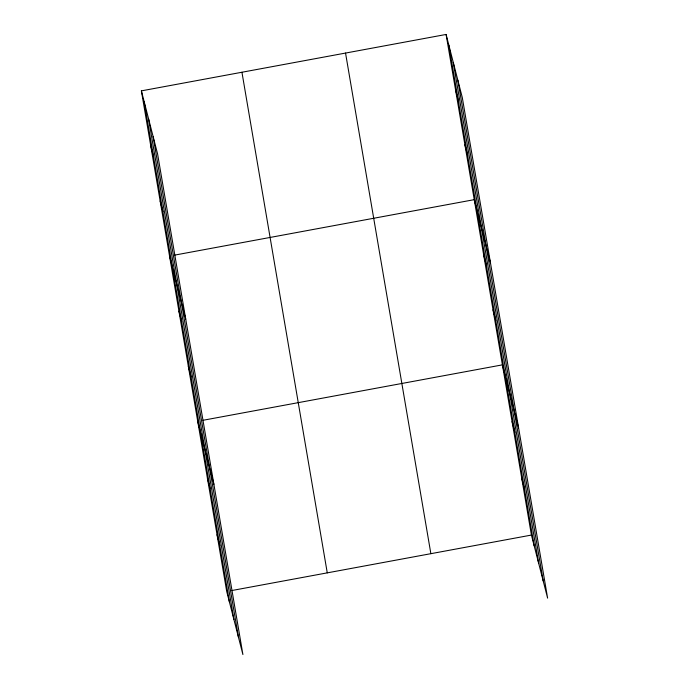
<?xml version="1.0" encoding="UTF-8"?>
<svg xmlns="http://www.w3.org/2000/svg" width="689" height="689" viewBox="0 0 689 689"><rect width="100%" height="100%" fill="white"/><g stroke="black" fill="none" stroke-linecap="round" stroke-linejoin="round"><path stroke-width="1.03" d="M141.383 90.862L157.583 153.931L242.907 654.55L226.715 591.481L141.383 90.862L446.093 34.45L462.285 97.519L547.617 598.138L531.417 535.069L446.093 34.45M174.782 255.094L474.256 199.655L490.447 262.724M202.936 420.299L502.41 364.86L518.602 427.929M231.952 590.507L531.417 535.069M455.481 89.518L458.237 100.258M464.868 144.587L467.624 155.326M483.635 254.723L486.391 265.454M493.023 309.792L495.779 320.523M512.082 421.59L514.838 432.33M521.754 478.33L524.51 489.069M150.77 145.93L153.526 156.67M160.158 200.999L162.914 211.738M169.546 256.067L185.737 319.136M178.933 311.135L181.689 321.875M188.312 366.203L191.068 376.943M197.7 421.272L213.891 484.341M207.372 478.002L210.128 488.742M217.044 534.742L219.8 545.481M457.858 80.251L543.182 580.87M453.284 62.458L538.609 563.077M448.849 45.19L534.173 545.8M345.542 53.07L430.866 553.68M241.942 72.25L327.266 572.86M153.147 136.663L238.472 637.282M148.574 118.87L233.907 619.489M144.147 101.602L229.471 602.22"/></g></svg>
